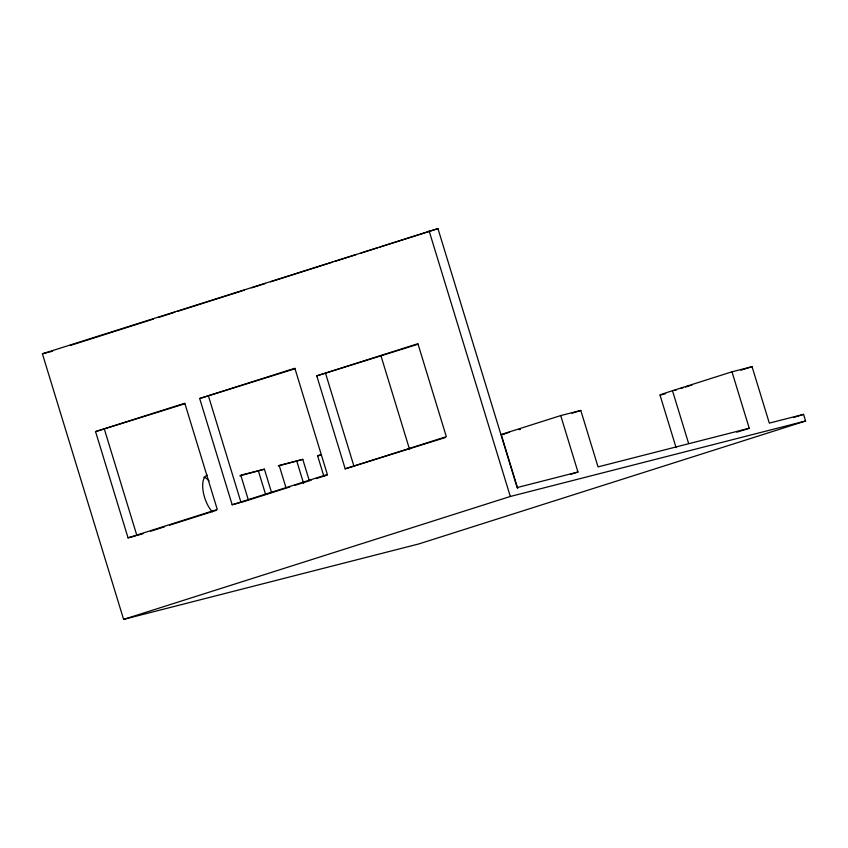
<?xml version="1.0" encoding="UTF-8"?>
<svg xmlns="http://www.w3.org/2000/svg" width="848" height="848" viewBox="0 0 848 848"><rect width="100%" height="100%" fill="white"/><g stroke="black" fill="none" stroke-linecap="round" stroke-linejoin="round"><path stroke-width="1.27" d="M502.44 434.547L503.511 434.165M518.997 429.682L520.068 429.3M674.785 390.387L676.375 389.857M505.111 433.635L509.425 432.257M665.585 393.695A23.617 0.541 -17 0 1 672.485 390.716L731.983 371.806L752.059 366.675L769.316 423.11L803.565 414.365L805.6 421L418.891 543.918L123.607 619.39L42.4 353.796L437.96 228.61L517.132 487.568L577.965 472.018L560.708 415.584L501.221 434.494L517.704 488.427M70.363 345.454L153.456 319.049M158.491 317.449L174.858 312.244M177.37 311.439L244.097 290.228M251.644 287.832L265.498 283.433M270.533 281.833L332.215 262.223M334.737 261.417L356.139 254.623M361.174 253.022L377.54 247.817M380.052 247.012L437.96 228.61M95.559 431.6L184.8 403.235L217.279 509.478L128.048 537.844L95.559 431.6L184.864 403.765M199.672 398.507L294.86 368.255L327.349 474.488L232.161 504.751L199.672 398.507L294.956 368.774M316.77 375.855L417.916 343.705L446.334 436.667L345.189 468.817L316.77 375.855L418.032 344.224M239.804 475.845L264.406 469.188L271.551 492.55M278.197 466.029L302.789 459.372L309.181 480.275M143.185 533.583L136.899 535.576L104.421 429.342M150.732 531.187L164.554 526.788M169.579 525.188L216.092 510.411M289.857 486.953L241.012 502.482L208.534 396.249M294.871 485.363L311.152 480.191M316.166 478.601L327.434 475.018M345.189 468.817L445.2 437.579M572.114 413.209L580.795 410.443L598.041 466.888L749.24 428.251L731.983 371.806M740.908 370.216L752.059 366.675M570.534 474.382L577.965 472.018M123.607 619.39L510.305 496.472L805.6 421M736.838 432.183L749.24 428.251M793.495 417.566L803.565 414.365M680.69 388.49L683.117 387.737M685.491 387.027L689.498 385.872M502.928 434.568L504.284 434.208M42.4 353.796L52.629 351.178M264.406 469.188L240.779 475.219L248.294 499.811M302.789 459.372L279.172 465.414L285.935 487.547M321.244 454.655L317.555 455.599L323.947 476.502M317.756 455.917L321.445 454.973M560.708 415.584L580.795 410.443M232.161 504.751L239.751 502.811M128.048 537.844L135.638 535.904M690.855 385.501L691.809 385.331M519.591 429.279L520.375 429.099M672.485 390.716L688.597 443.398M659.988 394.998L676.1 447.68M429.109 230.868L510.305 496.472M381.028 356.022L409.605 449.504M325.632 373.597L354.051 466.548M296.842 461.27L303.605 483.402M258.449 471.075L265.594 494.437M212.403 511.81A20.84 9.127 72.4 0 1 203.022 490.409A20.84 9.127 72.4 0 1 207.336 475.177M203.891 477.159A20.84 9.127 72.4 0 1 209.064 480.88"/></g></svg>
